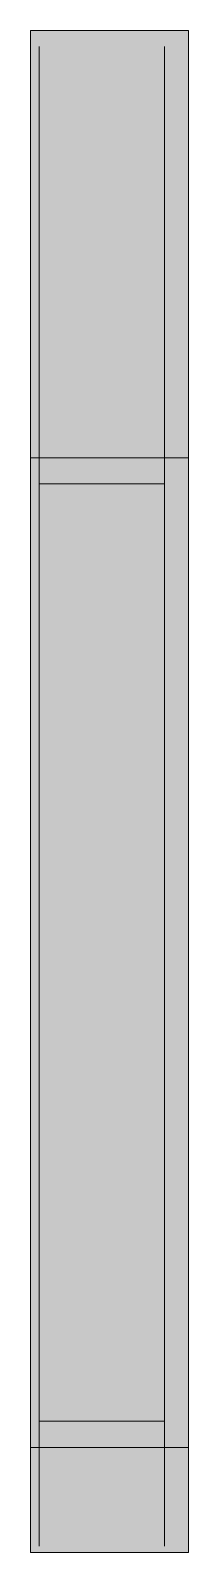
# Model space of a CAD drawing. Header units: metres. Extents: x 272 to 297, y 9 to 252.
import ezdxf

# ---------------------------------------------------------------- set-up
doc = ezdxf.new("R2010")
doc.units = ezdxf.units.M
for name, color, linetype, true_color in [('FILL_RED_FF0000', 7, 'Continuous', 0xff0000), ('FILL_WHITE_FFFFFF', 7, 'Continuous', 0xffffff), ('STROKE_BLACK_000000', 7, 'Continuous', 0x000000), ('STROKE_RED_FF0000', 7, 'Continuous', 0xff0000)]:
    doc.layers.add(name, color=color, linetype=linetype, true_color=true_color)

msp = doc.modelspace()

# ---------------------------------------------------------------- hatches: boundary and pattern name
at = {"layer": 'FILL_RED_FF0000', "true_color": 0xff0000}
h = msp.add_hatch(color=7, dxfattribs=at)
h.dxf.hatch_style = 1
h.paths.add_polyline_path([(297.09, 183.84), (271.89, 183.84), (271.89, 252.24), (297.09, 252.24), (297.09, 183.84)])
h = msp.add_hatch(color=7, dxfattribs=at)
h.dxf.hatch_style = 1
h.paths.add_polyline_path([(297.09, 8.64), (271.89, 8.64), (271.89, 25.44), (297.09, 25.44), (297.09, 8.64)])
at = {"layer": 'FILL_WHITE_FFFFFF', "true_color": 0xffffff}
h = msp.add_hatch(color=7, dxfattribs=at)
h.dxf.hatch_style = 1
h.paths.add_polyline_path([(297.09, 25.44), (271.89, 25.44), (271.89, 183.84), (297.09, 183.84), (297.09, 25.44)])

# ---------------------------------------------------------------- linework, layer by layer
at = {"layer": 'FILL_RED_FF0000', "lineweight": 0, "true_color": 0xff0000}
for points in [[(297.09, 183.84), (271.89, 183.84), (271.89, 252.24), (297.09, 252.24)], [(297.09, 8.64), (271.89, 8.64), (271.89, 25.44), (297.09, 25.44)]]:
    msp.add_lwpolyline(points, close=True, dxfattribs=at)
at = {"layer": 'FILL_WHITE_FFFFFF', "lineweight": 0, "true_color": 0xffffff}
msp.add_lwpolyline([(297.09, 25.44), (271.89, 25.44), (271.89, 183.84), (297.09, 183.84)], close=True, dxfattribs=at)
at = {"layer": 'STROKE_BLACK_000000', "lineweight": 0, "true_color": 0x000000}
for points in [[(273.29, 179.68), (293.29, 179.68)], [(273.29, 29.68), (293.29, 29.68)]]:
    msp.add_lwpolyline(points, dxfattribs=at)
at = {"layer": 'STROKE_RED_FF0000', "lineweight": 0, "true_color": 0xff0000}
for points in [[(273.29, 249.68), (273.29, 9.68)], [(293.29, 249.68), (293.29, 9.68)]]:
    msp.add_lwpolyline(points, dxfattribs=at)

doc.saveas('drawing.dxf')
